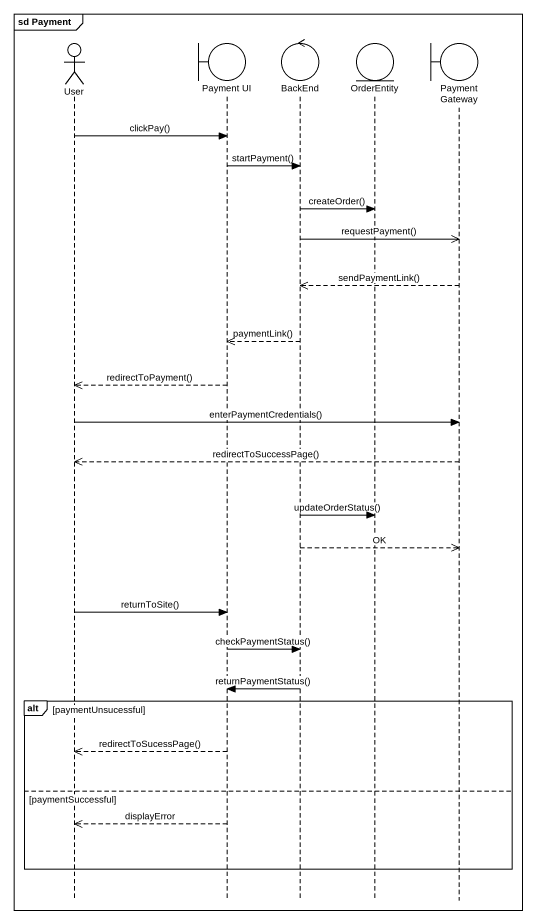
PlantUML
@startuml
mainframe sd Payment
hide footbox
actor User
boundary "Payment UI" as Payment_UI
control BackEnd
entity OrderEntity
boundary "Payment Gateway" as Payment_Gateway

User -> Payment_UI : clickPay()
Payment_UI -> BackEnd : startPayment()
BackEnd -> OrderEntity : createOrder()
BackEnd ->> Payment_Gateway : requestPayment()
Payment_Gateway -->> BackEnd : sendPaymentLink()
BackEnd -->> Payment_UI : paymentLink()
Payment_UI -->> User : redirectToPayment()
User -> Payment_Gateway : enterPaymentCredentials()
Payment_Gateway -->> User : redirectToSuccessPage()
BackEnd -> OrderEntity : updateOrderStatus()
BackEnd -->> Payment_Gateway : OK
User -> Payment_UI : returnToSite()
Payment_UI -> BackEnd : checkPaymentStatus()
BackEnd -> Payment_UI : returnPaymentStatus()
alt paymentUnsucessful
  Payment_UI -->> User : redirectToSucessPage()
else paymentSuccessful
  Payment_UI -->> User : displayError
end
@enduml
